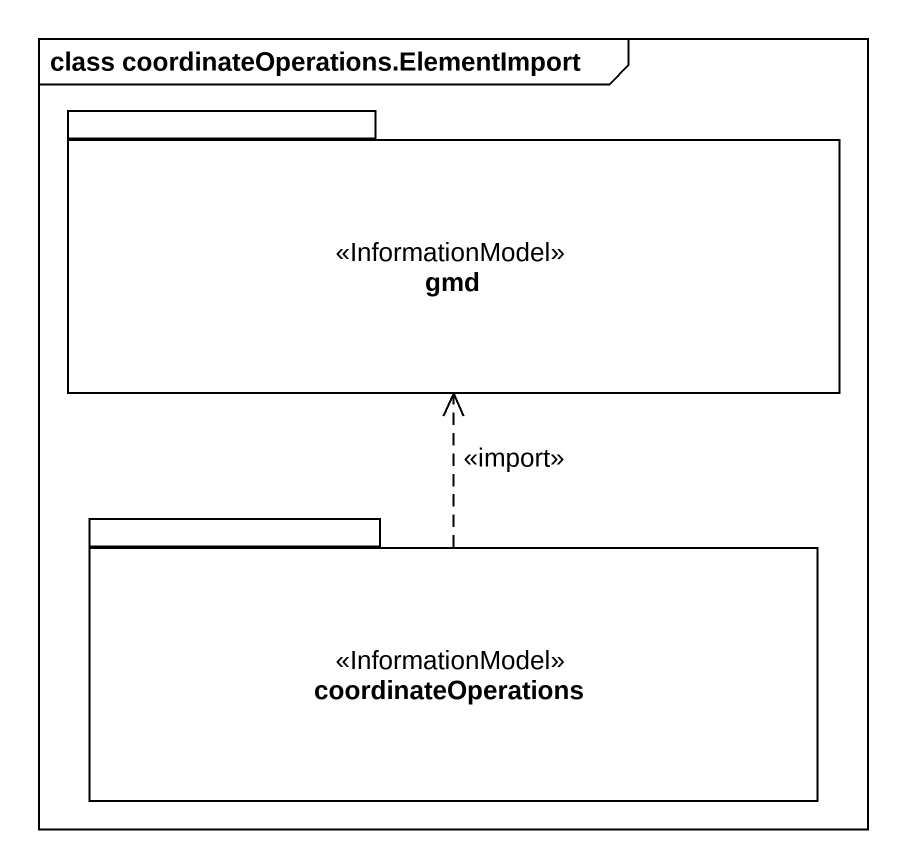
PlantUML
@startuml
mainframe class coordinateOperations.ElementImport
package gmd <<InformationModel>> {
}
package coordinateOperations <<InformationModel>> {
}
coordinateOperations .up.> gmd : <<import>>
@enduml
